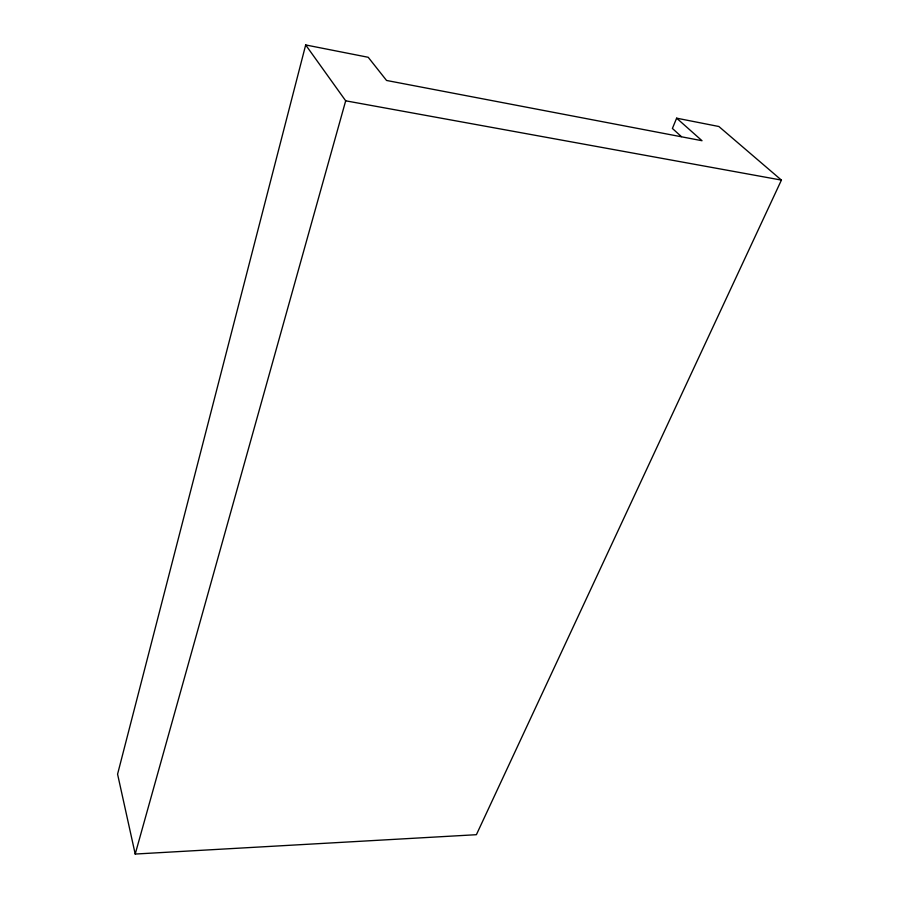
<?xml version="1.0" encoding="UTF-8"?>
<svg xmlns="http://www.w3.org/2000/svg" width="899" height="899" viewBox="0 0 899 899"><rect width="100%" height="100%" fill="white"/><g stroke="black" fill="none" stroke-linecap="round" stroke-linejoin="round"><path stroke-width="1.35" d="M676.632 118.174L702.018 140.716L386.548 80.46L368.219 57.289L305.682 44.95L117.578 774.163L135.21 854.05L476.391 834.699L781.422 180.092L718.863 126.501L676.632 118.174L672.396 128.456L681.442 136.648M135.21 854.05L345.688 100.812L305.682 44.95M345.688 100.812L781.422 180.092"/></g></svg>
